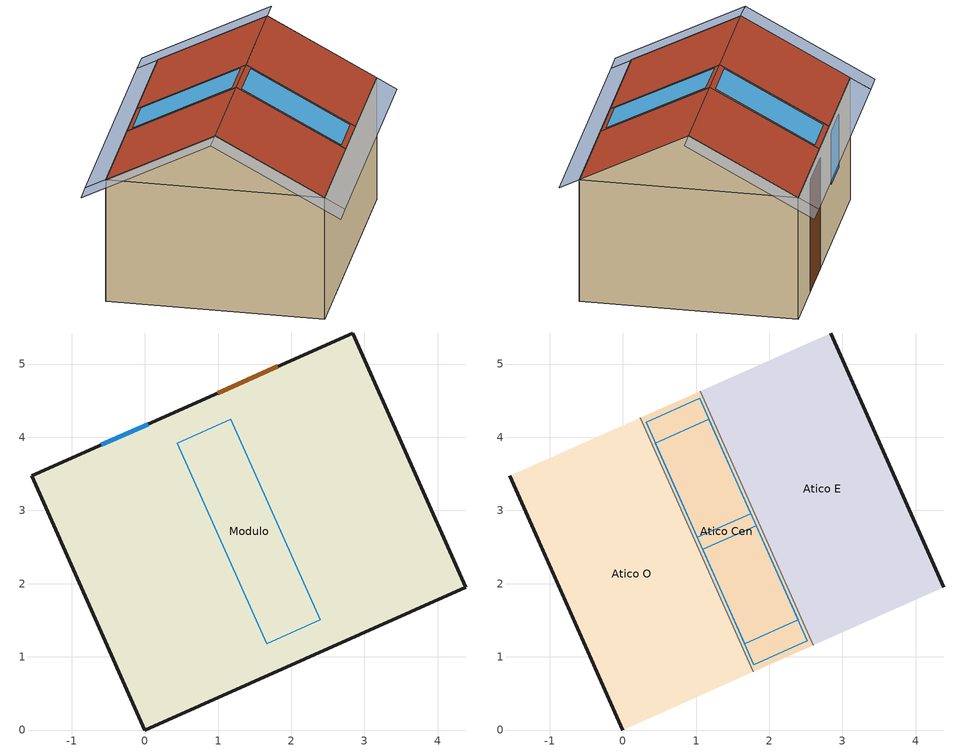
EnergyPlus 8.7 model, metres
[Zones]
Modulo
 floor ground (piso Mod): 2.84,5.42 4.39,1.95 0,0 -1.55,3.47 z0
 wall outside (paredes): 4.39,1.95 2.84,5.42 -1.55,3.47 0,0 4.39,1.95 z0:2.3
 window (ventamas): 0.04,4.18 -0.6,3.89 z1.1:2.1
 door (puerta Mod): 1.82,4.97 0.99,4.6 z0:2.1
 skylight inside (claraboya): 2.4,1.5 1.18,4.24 0.44,3.92 1.66,1.18 z2.3
Atico Cen
 floor to Modulo (falso techo At): 1.06,4.63 2.6,1.16 1.78,0.79 0.24,4.26 z2.3
 wall to Atico E (Timp interiores): 1.83,2.89,3.3 2.6,1.16,2.3 1.06,4.63,2.3
 wall to Atico O (Timp interiores): 1.01,2.53,3.3 0.24,4.26,2.3 1.78,0.79,2.3
 roof outside (techo): 1.83,2.89,3.3 1.06,4.63,2.3 0.24,4.26,2.3 1.01,2.53,3.3; 1.01,2.53,3.3 1.78,0.79,2.3 2.6,1.16,2.3 1.83,2.89,3.3
 skylight (claraboya): 1.75,2.96,3.25 1.05,4.53,2.35 0.32,4.2,2.35 1.02,2.63,3.25; 1.09,2.47,3.25 1.79,0.89,2.35 2.52,1.22,2.35 1.82,2.79,3.25
Atico E
 floor to Modulo (falso techo At): 2.84,5.42 4.39,1.95 2.6,1.16 1.06,4.63 z2.3
 wall outside (Timpano At): 3.61,3.69,3.3 4.39,1.95,2.3 2.84,5.42,2.3
 roof outside (techo): 3.61,3.69,3.3 2.84,5.42,2.3 1.06,4.63,2.3 1.83,2.89,3.3; 3.61,3.69,3.3 1.83,2.89,3.3 2.6,1.16,2.3 4.39,1.95,2.3
Atico O
 floor to Modulo (falso techo At): 0.24,4.26 1.78,0.79 0,0 -1.55,3.47 z2.3
 wall outside (Timpano At): -0.77,1.74,3.3 -1.55,3.47,2.3 0,0,2.3
 roof outside (techo): 1.01,2.53,3.3 0.24,4.26,2.3 -1.55,3.47,2.3 -0.77,1.74,3.3; -0.77,1.74,3.3 0,0,2.3 1.78,0.79,2.3 1.01,2.53,3.3
shading: 3.98,3.85,3.3 3.06,5.91,2.11 2.7,5.75,2.11 3.61,3.69,3.3; 2.84,5.42,2.3 2.7,5.75,2.11 -1.69,3.79,2.11 -1.55,3.47,2.3; -0.77,1.74,3.3 -1.69,3.79,2.11 -2.05,3.63,2.11 -1.14,1.57,3.3; -1.14,1.57,3.3 -0.22,-0.49,2.11 0.14,-0.32,2.11 -0.77,1.74,3.3; 0,0,2.3 0.14,-0.32,2.11 4.53,1.63,2.11 4.39,1.95,2.3
[Building]
MEV1: North Axis {deg}=0; Terrain=Country; Loads Convergence Tolerance Value=0.04; Temperature Convergence Tolerance Value {deltaC}=0.4; Solar Distribution=FullInteriorAndExteriorWithReflections; Maximum Number of Warmup Days=25
[Site:Location]
Imata ARQ: Latitude {deg}=-15.846; Longitude {deg}=-71.093; Time Zone {hr}=-5; Elevation {m}=4469
[Site:GroundTemperature:BuildingSurface]
5, 5, 5, 5, 5, 5, 4, 4, 4, 4, 4, 5
[Material] Thermal Absorptance=0.9
Name | Roughness | Thickness {m} | Conductivity {W/m-K} | Density {kg/m3} | Specific Heat {J/kg-K} | Solar Absorptance | Visible Absorptance
adobe 40cm | Rough | 0.4 | 0.95 | 1600 | 920 | 0.6 | 0.6
yeso 2.5cm | MediumRough | 0.025 | 0.4 | 900 | 1000 | 0.3 | 0.3
triplay 4mm | MediumSmooth | 0.004 | 0.14 | 560 | 1400 | 0.7 | 0.7
tecnopor 5cm | Rough | 0.05 | 0.033 | 30 | 1700 | 0.3 | 0.3
fibrocemento 4mm | MediumRough | 0.004 | 0.18 | 1500 | 1550 | 0.7 | 0.7
madera puerta 1cm | Smooth | 0.01 | 0.14 | 382.5 | 1600 | 0.6 | 0.6
arena_cemento 2cm | MediumRough | 0.02 | 1.4 | 2000 | 1000 | 0.6 | 0.6
piedra basalto 15cm | MediumSmooth | 0.15 | 3.5 | 2850 | 1000 | 0.7 | 0.7
madera list 5cm | MediumSmooth | 0.05 | 0.12 | 510 | 1380 | 0.7 | 0.7
madera piso 1.5cm | MediumRough | 0.015 | 0.12 | 510 | 1380 | 0.7 | 0.7
[Material:AirGap]
Cama_aire: Thermal Resistance {m2-K/W}=0.02
[WindowMaterial:Glazing] Optical Data Type=SpectralAverage; Infrared Transmittance at Normal Incidence=0; Front Side Infrared Hemispherical Emissivity=0.84; Back Side Infrared Hemispherical Emissivity=0.84; Dirt Correction Factor for Solar and Visible Transmittance=1; Solar Diffusing=No
Name | Thickness {m} | Solar Transmittance at Normal Incidence | Front Side Solar Reflectance at Normal Incidence | Back Side Solar Reflectance at Normal Incidence | Visible Transmittance at Normal Incidence | Front Side Visible Reflectance at Normal Incidence | Back Side Visible Reflectance at Normal Incidence | Conductivity {W/m-K}
vidrio simple 3mm | 0.003 | 0.837 | 0.075 | 0.075 | 0.898 | 0.081 | 0.081 | 0.9
policarbonato | 0.006 | 0.738 | 0.088 | 0.088 | 0.88 | 0.08 | 0.08 | 0.2
[WindowMaterial:Gas]
aire: Gas Type=Air; Thickness {m}=0.004
[WindowMaterial:Blind]
Contraventana: Slat Orientation=Vertical; Slat Width {m}=0.1; Slat Separation {m}=0.1; Slat Thickness {m}=0.005; Slat Angle {deg}=0; Slat Conductivity {W/m-K}=0.14; Front Side Slat Beam Solar Reflectance=0.4; Back Side Slat Beam Solar Reflectance=0.4; Front Side Slat Diffuse Solar Reflectance=0.4; Back Side Slat Diffuse Solar Reflectance=0.4; Slat Beam Visible Transmittance=0; Front Side Slat Infrared Hemispherical Emissivity=0.9; Back Side Slat Infrared Hemispherical Emissivity=0.9; Blind to Glass Distance {m}=0.05; Blind Top Opening Multiplier=0.5; Blind Left Side Opening Multiplier=0.5; Blind Right Side Opening Multiplier=0.5; Maximum Slat Angle {deg}=180
[Construction]
piso Mod: piedra basalto 15cm, madera list 5cm, Cama_aire, madera piso 1.5cm
paredes; Timpano At: arena_cemento 2cm, adobe 40cm, yeso 2.5cm
puerta Mod: madera puerta 1cm
ventamas: vidrio simple 3mm, aire, vidrio simple 3mm
falso techo At: triplay 4mm, tecnopor 5cm
claraboya: policarbonato
techo: fibrocemento 4mm
Timp interiores: triplay 4mm
Ventana_Contraventana: Contraventana, vidrio simple 3mm, aire, vidrio simple 3mm
[WindowProperty:ShadingControl]
ContraVENTANA: Shading Type=ExteriorBlind; Construction with Shading=Ventana_Contraventana; Shading Control Type=AlwaysOff; Shading Control Is Scheduled=No; Glare Control Is Active=No; Type of Slat Angle Control for Blinds=FixedSlatAngle
[Zone]
Atico Cen; Atico E; Modulo; Atico O
[ZoneInfiltration:DesignFlowRate]
Infiltracion Modulo: Zone or ZoneList=Modulo; Schedule=Infiltacion Mod; Design Flow Rate Calculation Method=AirChanges/Hour; Air Changes per Hour {1/hr}=1; Constant Term Coefficient=1
[ZoneMixing] Schedule=Intercambio Amb_Atico; Design Flow Rate Calculation Method=AirChanges/Hour; Air Changes per Hour {1/hr}=1
Name | Zone | Source Zone
Atico_Mod | Atico Cen | Modulo
Mod_Atico | Modulo | Atico Cen
[Schedule:Compact]
Infiltacion Mod: Through: 12/31, For: AllDays, Until: 06:00, 2.5, Until: 18:00, .5, Until: 24:00, 2.5
Intercambio Amb_Atico: Through: 12/31, For: AllDays, Until: 08:00, .5, Until: 17:00, 1.7, Until: 24:00, .5
